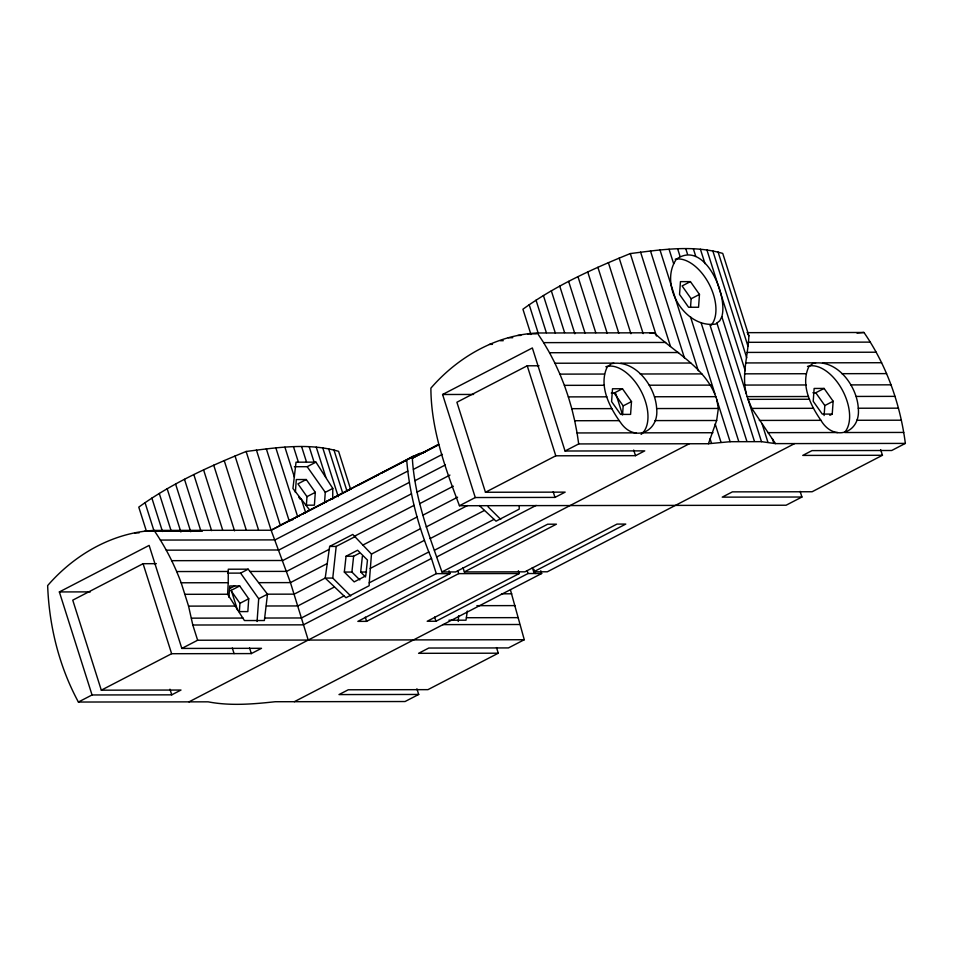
<?xml version="1.0" encoding="UTF-8"?>
<svg xmlns="http://www.w3.org/2000/svg" width="953" height="953" viewBox="0 0 953 953"><rect width="100%" height="100%" fill="white"/><g stroke="black" fill="none" stroke-linecap="round" stroke-linejoin="round"><path stroke-width="1.43" d="M228.22 582.712L228.279 569.215L248.197 569.179L267.495 594.184L264.362 620.522L244.433 620.546L227.636 594.243L228.22 582.712L181.165 582.783C174.256 564.331 165.274 546.641 154.076 530.416C112.716 532.441 74.394 554.67 47.65 585.583C49.139 626.026 59.086 666.373 78.396 702.039L208.135 701.837C230.233 706.078 252.986 704.136 275.191 701.73L405.049 701.527L418.701 694.451L416.902 688.805M332.716 499.003L332.788 488.436L315.967 462.145L296.038 462.181L292.94 488.496L309.785 510.141M747.045 332.657L863.966 332.478C886.635 365.321 900.228 403.953 905.35 443.407L775.492 443.621L761.483 441.656L748.069 399.343C740.124 378.698 748.01 357.006 748.891 335.837L722.743 253.415C692.688 244.659 660.739 249.734 630.29 253.569C592.945 268.734 555.73 285.471 522.935 309.213L530.964 334.527M858.284 408.229C860.94 433.031 833.815 442.466 820.95 420.333C810.515 405.513 800.306 384.476 808.847 366.691L813.1 363.331C837.306 358.9 857.152 386.334 858.284 408.229L898.453 408.17M656.653 408.551C659.273 431.638 634.436 442.931 620.617 422.584C609.515 407.3 598.389 385.608 607.204 367L611.457 363.653C635.675 359.21 655.497 386.644 656.653 408.551L718.348 408.456L716.656 420.499L708.436 443.729L578.697 443.931L565.046 451.007L532.358 347.964L442.597 394.494L475.273 497.537L554.98 497.406L565.165 492.129L485.458 492.26L456.904 402.249L527.235 365.785L539.053 365.773M369.24 582.831L369.156 585.726L346.01 597.722L343.985 595.923L325.199 578.078L329.655 546.426L352.789 534.442L371.467 554.086L369.24 582.831L428.802 551.954C417.271 522.506 409.254 491.534 406.693 459.954L413.03 456.356L425.264 451.519M519.254 506.293L519.171 509.176L496.036 521.172L479.299 505.507M228.911 597.364L229.721 585.964L239.691 585.94L248.733 598.758L247.828 611.588L239.108 611.6M239.334 611.874L239.942 603.32L230.9 590.503L239.691 585.94M257.072 621.511L258.704 598.746L240.609 573.11L227.791 573.134M295.382 492.379L296.3 479.55L306.258 479.526L315.312 492.344L314.395 505.173L305.853 505.185M306.378 505.209L306.985 496.656L297.932 483.85L306.258 479.526M324.568 502.302L325.271 492.332L307.176 466.696L294.37 466.72M458.25 621.475L458.655 615.769M622.571 414.436L623.179 405.883L614.125 393.077L611.278 393.077M631.505 401.57L630.588 414.4L620.629 414.412L611.588 401.594L612.493 388.764L622.464 388.753L631.505 401.57L623.179 405.883M690.532 307.307L691.139 298.754L682.098 285.936L690.425 281.623L699.466 294.429L698.561 307.259L688.59 307.271L679.549 294.465L680.454 281.635L690.425 281.623M824.107 415.544L824.821 405.561L815.768 392.755L812.921 392.755M832.231 414.079L833.148 401.249L824.095 388.431L814.136 388.455L813.219 401.284L822.272 414.09L832.231 414.079L829.86 415.317M350.704 595.947L332.764 578.066L336.195 546.426L355.612 536.36M344.331 572.062L346.046 556.242L357.613 550.25L367.465 560.066L365.749 575.886L354.182 581.89L344.331 572.062L351.907 572.05L359.781 579.912M351.907 572.05L353.623 556.23L359.4 553.24M365.595 576.946L360.675 572.038L362.39 556.218M448.923 620.224L466.005 620.2L467.327 611.028M721.838 316.682C728.175 294.977 704.35 239.155 676.38 259.24C658.583 284.828 684.802 328.594 715.632 324.068L719.825 320.744L721.838 316.682L746.354 393.923M350.633 489.306L338.589 451.329C308.534 442.573 276.573 447.636 246.136 451.472C208.79 466.648 171.564 483.385 138.781 507.127L146.309 530.869M463.015 567.702L464.349 571.919L556.433 524.186L547.665 524.21L455.582 571.943L441.954 571.955C428.921 535.014 414.674 497.823 412.339 458.25L438.392 444.42M154.076 530.416L271.117 530.237L413.03 456.356M101.304 690.175L180.999 690.043L171.743 694.844L92.048 694.963L59.36 591.932L149.133 545.402L181.82 648.433L261.515 648.314L251.33 653.591L171.635 653.71L101.304 690.175L72.75 600.164L143.081 563.699L156.363 563.676M307.176 466.696L315.967 462.145M306.985 496.656L315.312 492.344M691.139 298.754L699.466 294.429M325.271 492.332L332.788 488.436M308.224 640.059L290.451 582.605L271.117 530.237L406.693 459.954M299.766 515.537L280.253 525.174L256.417 450.007M302.411 514.179L327.439 501.195M330.083 499.837L351.169 488.901M357.756 485.482L378.841 474.558M381.474 473.188L406.514 460.216M409.147 458.846L419.689 453.378M412.339 458.25L438.666 444.61M422.715 453.104L425.348 451.746M426.658 450.995L438.511 444.848M407.801 471.068L275.024 539.886L160.414 540.065M413.447 469.364L442.371 454.367M409.385 482.361L278.931 549.988L166.298 550.167M415.043 480.657L445.349 464.945M240.609 573.11L248.197 569.179M411.47 493.809L282.815 560.495L171.731 560.674M229.685 588.561L234.712 585.952M417.116 492.105L449.935 475.082M614.125 393.077L622.464 388.753M329.202 549.321L286.65 571.383L250.008 571.443M354.456 536.229L414.019 505.364M419.665 503.66L453.33 486.209M239.942 603.32L248.733 598.758M258.704 598.746L267.495 594.184L294.191 594.148L325.199 578.078L332.764 578.066M326.974 563.676L290.451 582.605L259.002 582.664M362.724 545.152L417.033 516.991M422.691 515.287L457.607 497.192M78.396 702.039L92.048 694.963M181.82 648.433L197.64 640.237L524.281 639.725L510.451 589.955M761.483 441.656L730.117 441.704L716.799 399.652C707.4 368.93 675.951 353.396 654.092 332.8L537.313 332.99C495.941 335.015 457.619 357.244 430.887 388.157C431.03 429.207 445.17 467.947 459.453 505.733L475.273 497.537M485.458 492.26L555.79 455.796L635.496 455.677L644.752 450.876L565.046 451.007M371.467 554.086L420.511 528.665M426.17 526.961L467.47 505.543M334.384 587.012L297.86 605.941L266.399 605.989M370.121 568.488L424.442 540.327M430.089 538.624L484.398 510.474M343.985 595.923L301.434 617.973L264.791 618.032M434.449 550.25L494.011 519.385M428.802 551.954L431.483 558.446L303.399 624.846L192.804 625.013L188.563 606.12L181.165 582.783M437.129 556.743L536.17 505.4M188.98 701.873L436.307 573.658L449.935 573.646L449.042 570.823M441.954 571.955L689.293 443.753M449.935 573.646L357.851 621.38L366.619 621.356L458.703 573.635L519.278 573.527L518.384 570.716M815.768 392.755L824.095 388.431M824.821 405.561L833.148 401.249M519.278 573.527L427.194 621.261L435.962 621.249L528.045 573.515L541.661 573.503L540.792 570.728M532.346 567.583L533.692 571.812L625.776 524.079L617.008 524.09L524.924 571.824L464.349 571.919M294.334 701.706L541.661 573.503M794.647 443.586L547.32 571.788L533.692 571.812M496.501 647.575L498.288 653.198L427.957 689.65L348.25 689.781L338.994 694.582L418.701 694.451M524.281 639.725L508.461 647.921L428.767 648.04L418.581 653.317L498.288 653.198M800.139 491.379L801.926 497.025L786.106 505.221L459.453 505.733M880.655 449.661L882.442 455.284L812.111 491.748L732.404 491.867L722.231 497.144L801.926 497.025M905.35 443.407L891.698 450.495L812.004 450.614L802.748 455.415L882.442 455.284M418.677 454.641L425.336 451.674M292.988 519.611L289.224 521.005L266.328 448.803M708.436 443.729L730.117 441.704M857.009 333.085L863.966 332.478M649.994 333.097L654.092 332.8M527.569 333.848L536.491 333.836M517.884 335.432L520.85 335.42M508.294 337.719L512.726 337.707M500.301 340.697L503.267 340.697M537.313 332.99L543.639 342.639L665.694 342.449M748.117 342.318L870.292 342.127M489.485 344.378L492.439 344.367M543.639 342.639L549.536 352.729L678.596 352.527M746.997 352.419L876.188 352.217M549.536 352.729L554.968 363.236L613.946 363.141M620.88 363.141L690.83 363.022M745.639 362.938L815.589 362.831M822.522 362.819L881.62 362.724M554.968 363.236L559.923 374.124L604.524 374.052M640.225 373.993L701.896 373.898M744.496 373.838L806.167 373.731M841.868 373.683L886.576 373.612M559.923 374.124L564.39 385.346L604.428 385.286M649.255 385.215L710.95 385.119M744.388 385.072L806.071 384.964M850.886 384.905L891.043 384.833M442.597 394.494L473.593 394.447M564.39 385.346L568.357 396.889L606.882 396.829M654.675 396.758L715.894 396.674M747.247 396.627L808.501 396.519M856.342 396.436L895.01 396.365M809.55 399.247L748.069 399.343L751.81 408.408L775.492 443.621M568.357 396.889L571.8 408.682L611.838 408.623M751.81 408.408L813.481 408.301M571.8 408.682L574.707 420.726L619.307 420.654M654.997 420.595L716.656 420.499M759.303 420.428L820.95 420.333M856.64 420.273L901.359 420.202M574.707 420.726L577.077 432.948L636.056 432.853M642.989 432.841L712.939 432.733M767.749 432.65L837.699 432.531M844.632 432.519L903.73 432.436M144.344 531.286L202.37 531.202M134.659 532.858L139.102 532.858M329.655 546.426L336.195 546.426M346.046 556.242L353.623 556.23M176.698 571.55L228.267 571.478M360.675 572.038L366.583 572.026M59.36 591.932L90.356 591.884M185.12 594.315L227.636 594.243M501.481 593.814L511.773 593.802M188.563 606.12L235.617 606.048M476.881 605.667L515.216 605.608M191.47 618.152L243.051 618.068M466.434 617.723L518.122 617.639M442.704 624.62L519.456 624.501M488.067 506.782L500.73 519.409M298.682 497.037L300.326 499.36M747.664 333.717L748.891 335.837M718.074 251.973L748.022 346.368M712.784 250.794L746.735 357.816M772.383 438.666L773.836 443.252M706.9 249.865L745.234 370.729M762.102 423.906L767.951 442.323M700.407 249.209L704.994 263.636M693.367 248.816L695.797 256.476M716.918 323.067L754.419 441.275M685.767 248.697L687.494 254.117M710.033 325.176L746.818 441.156M677.654 248.84L680.085 256.5M701.217 323.091L738.706 441.299M669.054 249.257L673.64 263.683M690.472 316.73L714.917 393.72M659.988 249.936L698.323 370.812M715.191 423.978L721.04 442.395M650.482 250.889L684.433 357.911M710.08 438.773L711.534 443.348M640.571 252.092L670.519 346.487M630.29 253.569L656.438 335.98M619.188 258.072L643.144 333.586M608.383 262.647L630.922 333.717M597.888 267.281L618.783 333.157M587.739 271.962L607.216 333.347M615.864 393.792L622.559 414.889M633.709 450.054L635.496 455.677M577.983 276.68L595.78 332.764M568.643 281.397L585.011 332.99M559.745 286.126L574.862 333.753M551.334 290.832L564.581 332.597M543.413 295.513L555.385 333.24M536.027 300.147L546.355 332.692M527.235 365.785L555.79 455.796M553.193 491.76L554.98 497.406M533.883 569.298L535.217 573.503M527.14 570.692L528.045 573.515M457.809 570.811L458.703 573.635M431.483 558.446L436.307 573.658M434.616 617.02L435.962 621.249M333.919 449.887L346.963 491.009M328.63 448.696L342.556 492.594M322.733 447.779L338.255 496.704M316.253 447.124L325.783 477.143M365.285 617.139L366.619 621.356M309.201 446.731L314.061 462.038M301.613 446.612L306.473 461.919M293.5 446.754L298.36 462.062M284.899 447.171L294.417 477.191M301.351 499.05L305.675 512.69M275.834 447.85L297.562 516.347M246.136 451.472L271.117 530.237M235.034 455.975L258.466 529.701M224.217 460.549L246.219 529.892M213.722 465.195L234.557 530.857M203.585 469.877L222.573 529.725M231.257 590.3L237.5 609.991M249.555 647.957L251.33 653.591M193.828 474.582L211.602 530.618M184.489 479.311L200.857 530.904M232.306 648.016L234.081 653.615M175.59 484.041L190.719 531.714M167.168 488.746L180.891 531.988M159.258 493.428L171.266 531.274M192.804 625.013L197.64 640.237M151.872 498.062L162.487 531.5M145.035 502.624L153.909 530.595M143.081 563.699L171.635 653.71M169.956 689.198L171.743 694.844M529.201 304.722L538.183 333.085M716.799 399.652L718.348 408.456M577.077 432.948L578.697 443.931M807.465 366.428A38.334 22.169 62.6 0 1 841.594 388.705A38.334 22.169 62.6 0 1 844.906 432.019M605.822 366.75A38.334 22.169 62.6 0 1 641.155 391.23A38.334 22.169 62.6 0 1 641.107 434.389M675.212 259.228A38.334 22.169 62.6 0 1 708.532 282.993A38.334 22.169 62.6 0 1 711.224 325.199"/></g></svg>
